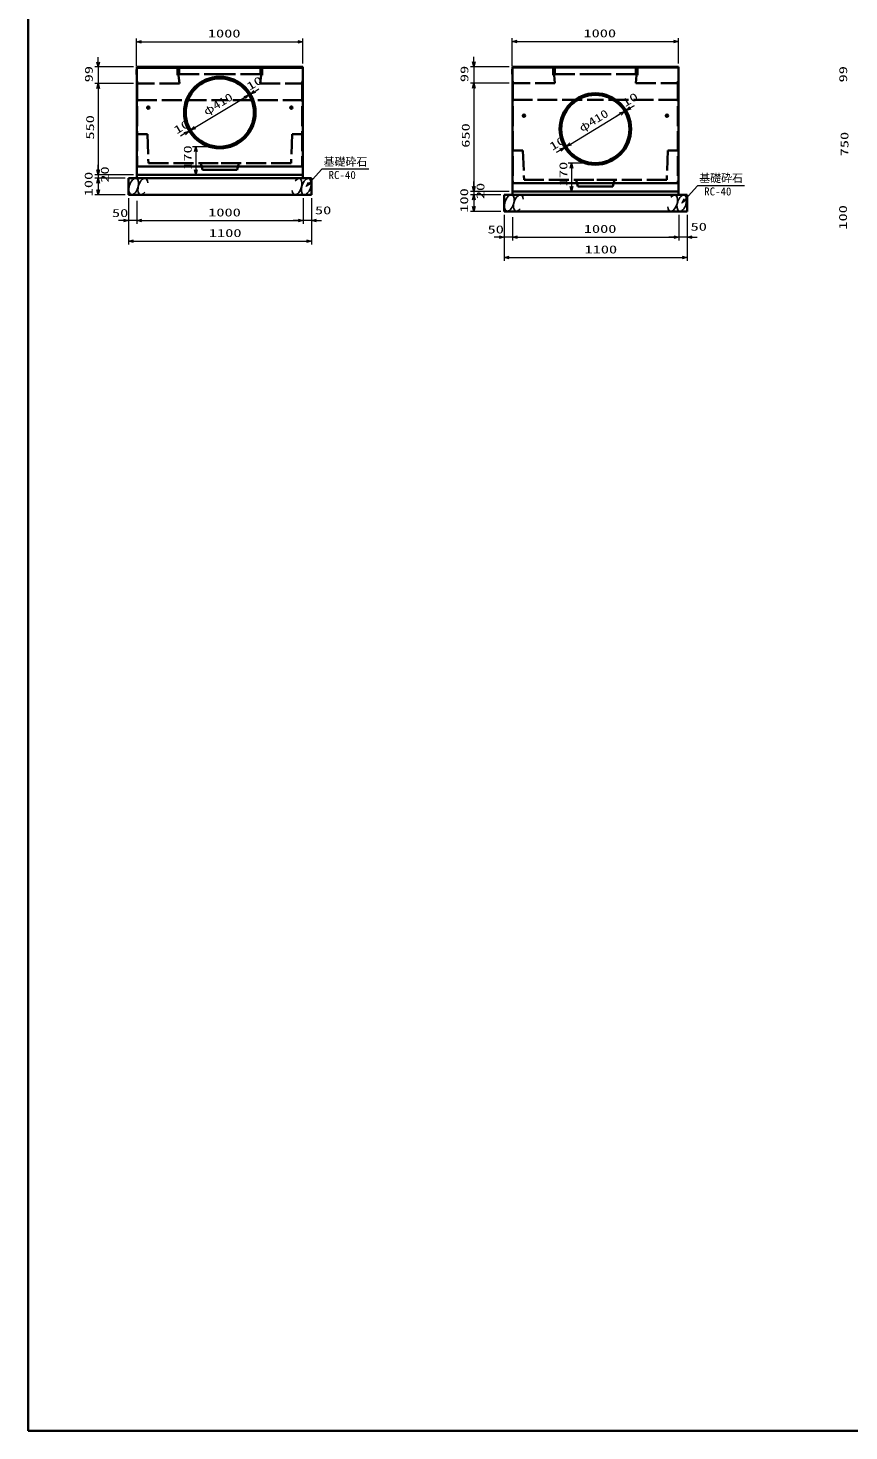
# Model space of a CAD drawing. Units: millimetres on the paper. Extents: x 15 to 1218, y 8 to 859.
# Drawn here: x 15 to 261.7, y 14.9 to 436.6 of the extents above; entities that cross this region are included whole.
import ezdxf
from ezdxf.enums import TextEntityAlignment as Align

# ---------------------------------------------------------------- set-up
doc = ezdxf.new("R2010")
doc.units = ezdxf.units.MM
doc.linetypes.add('DASHED', pattern=[7.5, 6, -1.5])
for name, color, linetype, lineweight in [('D-STR-DIM（寸法）', 7, 'Continuous', 13), ('D-STR-HTXT(基礎砕石-旗)', 7, 'Continuous', 13), ('D-STR-STRF(グリ)', 7, 'Continuous', 25), ('D-STR（構造物）', 1, 'Continuous', 35)]:
    doc.layers.add(name, color=color, linetype=linetype, lineweight=lineweight)
doc.styles.add('ＭＳ ゴシック', font='')
doc.styles.get('ＭＳ ゴシック').set_extended_font_data('MS Gothic')

# ---------------------------------------------------------------- blocks, each defined once
blk = doc.blocks.new('_Open30')
at = {"color": 7, "linetype": 'Continuous', "lineweight": 13}
for p, q in [((-1, 0.2679), (0, 0)), ((0, 0), (-1, -0.2679)), ((0, 0), (-1, 0))]:
    blk.add_line(p, q, dxfattribs=at)

msp = doc.modelspace()

# ---------------------------------------------------------------- linework, layer by layer
at = {"layer": 'D-STR-DIM（寸法）'}
for p, q in [((47.596, 425.135), (47.596, 433.508)), ((49.096, 432.508), (96.096, 432.508)), ((97.596, 425.897), (97.596, 433.508)), ((160.483, 425.194), (160.483, 433.567)), ((161.983, 432.567), (208.983, 432.567)), ((210.483, 425.956), (210.483, 433.567)), ((36.114, 426.397), (36.114, 427.897)), ((149.001, 426.456), (149.001, 427.956)), ((46.696, 424.897), (35.114, 424.897)), ((36.114, 424.897), (36.114, 419.947)), ((159.583, 424.956), (148.001, 424.956)), ((149.001, 424.956), (149.001, 420.006)), ((46.696, 419.947), (35.114, 419.947)), ((46.696, 419.947), (35.114, 419.947)), ((36.114, 418.447), (36.114, 416.947)), ((36.114, 418.447), (36.114, 393.947)), ((83.132, 417.531), (84.415, 418.307)), ((159.583, 420.006), (148.001, 420.006)), ((159.583, 420.006), (148.001, 420.006)), ((149.001, 418.506), (149.001, 417.006)), ((149.001, 418.506), (149.001, 389.006)), ((65.157, 406.673), (80.136, 415.721)), ((80.136, 415.721), (78.852, 414.946)), ((81.42, 416.497), (81.848, 416.756)), ((196.019, 412.59), (197.303, 413.366)), ((178.044, 401.732), (193.023, 410.78)), ((193.023, 410.78), (191.739, 410.005)), ((194.307, 411.556), (194.735, 411.814)), ((62.161, 404.863), (60.877, 404.087)), ((63.873, 405.897), (63.445, 405.639)), ((65.157, 406.673), (66.441, 407.448)), ((71.646, 400.947), (64.463, 400.947)), ((176.76, 400.956), (176.332, 400.697)), ((178.044, 401.732), (179.328, 402.507)), ((65.463, 399.447), (65.463, 393.947)), ((175.048, 399.922), (173.764, 399.146)), ((44.196, 392.447), (35.114, 392.447)), ((46.696, 392.447), (35.114, 392.447)), ((36.114, 393.947), (36.114, 395.447)), ((36.114, 392.447), (36.114, 391.447)), ((71.646, 392.447), (64.463, 392.447)), ((184.533, 396.006), (177.35, 396.006)), ((178.35, 394.506), (178.35, 389.006)), ((44.196, 391.447), (35.114, 391.447)), ((44.196, 391.447), (35.114, 391.447)), ((36.114, 389.947), (36.114, 388.447)), ((36.114, 389.947), (36.114, 387.947)), ((149.001, 389.006), (149.001, 390.506)), ((44.196, 386.447), (35.114, 386.447)), ((45.196, 385.447), (45.196, 377.715)), ((45.196, 385.447), (45.196, 371.528)), ((47.696, 384.7), (47.696, 377.715)), ((97.696, 385.447), (97.696, 377.715)), ((97.696, 385.447), (97.696, 377.715)), ((100.196, 385.447), (100.196, 377.715)), ((100.196, 385.447), (100.196, 371.528)), ((157.083, 387.506), (148.001, 387.506)), ((159.583, 387.506), (148.001, 387.506)), ((157.083, 386.506), (148.001, 386.506)), ((157.083, 386.506), (148.001, 386.506)), ((149.001, 387.506), (149.001, 386.506)), ((149.001, 385.006), (149.001, 383.506)), ((149.001, 385.006), (149.001, 383.006)), ((184.533, 387.506), (177.35, 387.506)), ((47.696, 383.7), (47.696, 377.715)), ((47.696, 383.7), (47.696, 377.715)), ((157.083, 381.506), (148.001, 381.506)), ((158.083, 380.506), (158.083, 372.774)), ((158.083, 380.506), (158.083, 366.586)), ((160.583, 379.759), (160.583, 372.774)), ((210.583, 380.506), (210.583, 372.774)), ((210.583, 380.506), (210.583, 372.774)), ((213.083, 380.506), (213.083, 372.774)), ((213.083, 380.506), (213.083, 366.586)), ((43.696, 378.715), (42.196, 378.715)), ((47.696, 378.715), (45.196, 378.715)), ((47.696, 378.715), (45.196, 378.715)), ((49.196, 378.715), (50.696, 378.715)), ((49.196, 378.715), (50.696, 378.715)), ((49.196, 378.715), (96.196, 378.715)), ((96.196, 378.715), (94.696, 378.715)), ((100.196, 378.715), (97.696, 378.715)), ((101.696, 378.715), (103.196, 378.715)), ((160.583, 378.759), (160.583, 372.774)), ((160.583, 378.759), (160.583, 372.774)), ((46.696, 372.528), (98.696, 372.528)), ((156.583, 373.774), (155.083, 373.774)), ((160.583, 373.774), (158.083, 373.774)), ((160.583, 373.774), (158.083, 373.774)), ((162.083, 373.774), (163.583, 373.774)), ((162.083, 373.774), (163.583, 373.774)), ((162.083, 373.774), (209.083, 373.774)), ((209.083, 373.774), (207.583, 373.774)), ((213.083, 373.774), (210.583, 373.774)), ((214.583, 373.774), (216.083, 373.774)), ((159.583, 367.586), (211.583, 367.586))]:
    msp.add_line(p, q, dxfattribs=at)
at = {"layer": 'D-STR-HTXT(基礎砕石-旗)'}
for points in [[(117.423, 394.159), (103.32, 394.159), (99.623, 390.04)], [(230.31, 389.218), (216.207, 389.218), (212.51, 385.099)]]:
    msp.add_lwpolyline(points, dxfattribs=at)
at = {"layer": 'D-STR-STRF(グリ)'}
for centre, major_axis in [((46.772, 388.971), (0.79, 2.421)), ((98.621, 388.924), (-0.79, -2.421)), ((159.659, 384.03), (0.79, 2.421)), ((211.508, 383.983), (-0.79, -2.421))]:
    msp.add_ellipse(centre, major_axis=major_axis, ratio=0.5139, dxfattribs=at)
for centre, major_axis, start_param, end_param in [((49.512, 388.971), (0.79, 2.421), 5.3575563, 10.3750652), ((95.88, 388.924), (-0.79, -2.421), 5.3575563, 10.3750652), ((162.399, 384.03), (0.79, 2.421), 5.3575563, 10.3750652), ((208.767, 383.983), (0.79, 2.421), 2.2159636, 7.2334726)]:
    msp.add_ellipse(centre, major_axis=major_axis, ratio=0.5139, start_param=start_param, end_param=end_param, dxfattribs=at)
at = {"layer": 'D-STR（構造物）', "color": 2}
for p, q in [((15.017, 858.622), (15.017, 14.909)), ((15.017, 14.909), (1218.361, 14.909))]:
    msp.add_line(p, q, dxfattribs=at)
at = {"layer": 'D-STR（構造物）'}
for p, q in [((47.596, 424.135), (47.696, 424.235)), ((47.596, 422.635), (47.596, 424.135)), ((47.596, 422.635), (47.696, 422.535)), ((47.696, 424.897), (47.696, 394.947)), ((47.696, 424.897), (72.646, 424.897)), ((47.696, 424.647), (72.646, 424.647)), ((97.596, 424.897), (72.646, 424.897)), ((97.596, 424.647), (72.646, 424.647)), ((97.596, 424.897), (97.596, 394.947)), ((160.483, 424.194), (160.583, 424.294)), ((160.483, 422.694), (160.483, 424.194)), ((160.483, 422.694), (160.583, 422.594)), ((160.583, 424.956), (160.583, 390.006)), ((160.583, 424.956), (185.533, 424.956)), ((160.583, 424.706), (185.533, 424.706)), ((210.483, 424.956), (185.533, 424.956)), ((210.483, 424.706), (185.533, 424.706)), ((210.483, 424.956), (210.483, 390.006)), ((50.696, 412.696), (51.596, 412.696)), ((51.146, 413.146), (51.146, 412.246)), ((94.596, 412.696), (93.696, 412.696)), ((94.146, 413.146), (94.146, 412.246)), ((163.583, 410.255), (164.483, 410.255)), ((164.033, 410.705), (164.033, 409.805)), ((207.483, 410.255), (206.583, 410.255)), ((207.033, 410.705), (207.033, 409.805)), ((47.696, 404.697), (47.696, 392.447)), ((97.596, 404.697), (97.596, 392.447)), ((160.583, 404.756), (160.583, 387.506)), ((210.483, 404.756), (210.483, 387.506)), ((47.696, 394.947), (72.646, 394.947)), ((47.696, 394.947), (72.646, 394.947)), ((72.646, 392.447), (47.696, 392.447)), ((47.696, 392.447), (47.696, 391.447)), ((47.696, 392.447), (97.596, 392.447)), ((97.596, 394.947), (72.646, 394.947)), ((97.596, 394.947), (72.646, 394.947)), ((72.646, 392.447), (97.596, 392.447)), ((97.596, 392.447), (97.596, 391.447)), ((45.196, 391.447), (100.196, 391.447)), ((45.196, 391.447), (45.196, 386.447)), ((45.196, 391.447), (100.196, 391.447)), ((100.196, 391.447), (100.196, 386.447)), ((160.583, 390.006), (185.533, 390.006)), ((160.583, 390.006), (185.533, 390.006)), ((210.483, 390.006), (185.533, 390.006)), ((210.483, 390.006), (185.533, 390.006)), ((45.196, 386.447), (100.196, 386.447)), ((158.083, 386.506), (213.083, 386.506)), ((158.083, 386.506), (158.083, 381.506)), ((158.083, 386.506), (213.083, 386.506)), ((185.533, 387.506), (160.583, 387.506)), ((160.583, 387.506), (160.583, 386.506)), ((160.583, 387.506), (210.483, 387.506)), ((185.533, 387.506), (210.483, 387.506)), ((210.483, 387.506), (210.483, 386.506)), ((213.083, 386.506), (213.083, 381.506)), ((158.083, 381.506), (213.083, 381.506))]:
    msp.add_line(p, q, dxfattribs=at)
at = {"layer": 'D-STR（構造物）', "linetype": 'DASHED'}
for p, q in [((59.946, 422.397), (59.946, 424.897)), ((59.946, 422.397), (60.246, 422.397)), ((60.246, 422.397), (60.246, 424.897)), ((60.246, 422.397), (60.496, 419.947)), ((60.446, 422.697), (60.446, 424.897)), ((60.446, 422.697), (72.646, 422.697)), ((84.846, 422.697), (72.646, 422.697)), ((85.046, 422.397), (84.796, 419.947)), ((84.846, 422.697), (84.846, 424.897)), ((85.046, 422.397), (85.046, 424.897)), ((85.346, 422.397), (85.046, 422.397)), ((85.346, 422.397), (85.346, 424.897)), ((172.833, 422.456), (172.833, 424.956)), ((172.833, 422.456), (173.133, 422.456)), ((173.133, 422.456), (173.133, 424.956)), ((173.133, 422.456), (173.383, 420.006)), ((173.333, 422.756), (173.333, 424.956)), ((173.333, 422.756), (185.533, 422.756)), ((197.733, 422.756), (185.533, 422.756)), ((197.933, 422.456), (197.683, 420.006)), ((197.733, 422.756), (197.733, 424.956)), ((197.933, 422.456), (197.933, 424.956)), ((198.233, 422.456), (197.933, 422.456)), ((198.233, 422.456), (198.233, 424.956)), ((47.696, 420.697), (47.856, 420.572)), ((60.496, 419.947), (47.696, 419.947)), ((47.856, 420.572), (47.856, 394.947)), ((84.796, 419.947), (97.596, 419.947)), ((97.596, 420.697), (97.436, 420.572)), ((97.436, 420.572), (97.436, 394.947)), ((160.583, 420.756), (160.743, 420.631)), ((173.383, 420.006), (160.583, 420.006)), ((160.743, 420.631), (160.743, 390.006)), ((197.683, 420.006), (210.483, 420.006)), ((210.483, 420.756), (210.323, 420.631)), ((210.323, 420.631), (210.323, 390.006)), ((47.696, 414.947), (72.646, 414.947)), ((97.596, 414.947), (72.646, 414.947)), ((160.583, 415.006), (185.533, 415.006)), ((210.483, 415.006), (185.533, 415.006)), ((47.696, 404.697), (50.878, 404.697)), ((50.878, 404.697), (51.196, 395.947)), ((94.414, 404.697), (94.096, 395.947)), ((97.596, 404.697), (94.414, 404.697)), ((160.583, 399.756), (163.765, 399.756)), ((163.765, 399.756), (164.083, 391.006)), ((207.301, 399.756), (206.983, 391.006)), ((210.483, 399.756), (207.301, 399.756)), ((51.196, 395.947), (72.646, 395.947)), ((67.396, 393.947), (66.896, 395.947)), ((72.646, 393.947), (67.396, 393.947)), ((94.096, 395.947), (72.646, 395.947)), ((72.646, 393.947), (77.896, 393.947)), ((77.896, 393.947), (78.396, 395.947)), ((164.083, 391.006), (185.533, 391.006)), ((180.283, 389.006), (179.783, 391.006)), ((185.533, 389.006), (180.283, 389.006)), ((206.983, 391.006), (185.533, 391.006)), ((185.533, 389.006), (190.783, 389.006)), ((190.783, 389.006), (191.283, 391.006))]:
    msp.add_line(p, q, dxfattribs=at)
at = {"layer": 'D-STR（構造物）'}
for centre, radius in [((51.146, 412.696), 0.35), ((51.146, 412.696), 0.3), ((94.146, 412.696), 0.35), ((94.146, 412.696), 0.3), ((164.033, 410.255), 0.35), ((164.033, 410.255), 0.3), ((207.033, 410.255), 0.35), ((207.033, 410.255), 0.3)]:
    msp.add_circle(centre, radius, dxfattribs=at)
for centre, radius, start, end in [((72.646, 411.197), 10.75, 90, 270), ((72.646, 411.197), 10.75, 270, 90), ((72.646, 411.197), 10.25, 90, 270), ((72.646, 411.197), 10.25, 270, 90), ((185.533, 406.256), 10.75, 90, 270), ((185.533, 406.256), 10.25, 90, 270), ((185.533, 406.256), 10.75, 270, 90), ((185.533, 406.256), 10.25, 270, 90)]:
    msp.add_arc(centre, radius, start, end, dxfattribs=at)

# ---------------------------------------------------------------- block references
at = {"layer": 'D-STR-DIM（寸法）', "xscale": 1.5, "yscale": 1.5}
for p, rotation in [((47.596, 432.508), 180), ((160.483, 432.567), 180), ((36.114, 424.897), 270), ((149.001, 424.956), 270), ((36.114, 419.947), 90), ((36.114, 419.947), 90), ((81.848, 416.756), 211.13567), ((149.001, 420.006), 90), ((149.001, 420.006), 90), ((81.42, 416.497), 31.13567), ((81.42, 416.497), 31.13567), ((194.307, 411.556), 31.13567), ((194.307, 411.556), 31.13567), ((194.735, 411.814), 211.13567), ((63.445, 405.639), 31.13567), ((63.873, 405.897), 211.13567), ((63.873, 405.897), 211.13567), ((65.463, 400.947), 90), ((176.332, 400.697), 31.13567), ((176.76, 400.956), 211.13567), ((176.76, 400.956), 211.13567), ((36.114, 392.447), 270), ((36.114, 392.447), 270), ((65.463, 392.447), 270), ((178.35, 396.006), 90), ((36.114, 391.447), 90), ((36.114, 391.447), 90), ((149.001, 387.506), 270), ((149.001, 387.506), 270), ((178.35, 387.506), 270), ((36.114, 386.447), 270), ((149.001, 386.506), 90), ((149.001, 386.506), 90), ((149.001, 381.506), 270), ((47.696, 378.715), 180), ((47.696, 378.715), 180), ((47.696, 378.715), 180), ((100.196, 378.715), 180), ((45.196, 372.528), 180), ((160.583, 373.774), 180), ((160.583, 373.774), 180), ((160.583, 373.774), 180), ((213.083, 373.774), 180), ((158.083, 367.586), 180)]:
    msp.add_blockref('_Open30', p, dxfattribs=dict(at, rotation=rotation))
for p in [(97.596, 432.508), (210.483, 432.567), (45.196, 378.715), (97.696, 378.715), (97.696, 378.715), (100.196, 372.528), (158.083, 373.774), (210.583, 373.774), (210.583, 373.774), (213.083, 367.586)]:
    msp.add_blockref('_Open30', p, dxfattribs=at)
at = {"layer": 'D-STR-HTXT(基礎砕石-旗)', "xscale": 1.5, "yscale": 1.5, "rotation": 228.09044}
for p in [(98.621, 388.924), (211.508, 383.983)]:
    msp.add_blockref('_Open30', p, dxfattribs=at)

# ---------------------------------------------------------------- texts
at = {"layer": 'D-STR-DIM（寸法）', "style": 'ＭＳ ゴシック', "width": 1.5}
for s, p in [('1000', (69.055, 433.045)), ('1000', (181.942, 433.104)), ('50', (40.233, 379.08)), ('1000', (69.155, 379.252)), ('50', (101.248, 379.904)), ('1100', (69.363, 373.065)), ('50', (153.12, 374.139)), ('1000', (182.042, 374.311)), ('50', (214.135, 374.963)), ('1100', (182.25, 368.124))]:
    msp.add_text(s, height=2.405, dxfattribs=at).set_placement(p, align=Align.BOTTOM_LEFT)
at = {"layer": 'D-STR-DIM（寸法）', "style": 'ＭＳ ゴシック'}
for s, rotation, width, p in [('99', 90, 1.5, (35.188, 420.283)), ('10', 31.136, 1.5, (81.956, 417.119)), ('99', 90, 1.5, (148.075, 420.342)), ('99', 90, 1.5, (261.92, 420.255)), ('φ410', 31.136, 1.3, (68.98, 409.61)), ('10', 31.136, 1.5, (194.843, 412.178)), ('550', 90, 1.5, (35.576, 403.072)), ('φ410', 31.136, 1.3, (181.867, 404.669)), ('10', 31.136, 1.5, (60.055, 403.991)), ('650', 90, 1.5, (148.464, 400.631)), ('750', 90, 1.5, (262.309, 398.044)), ('170', 90, 1.5, (64.926, 393.989)), ('10', 31.136, 1.5, (172.942, 399.05)), ('100', 90, 1.5, (35.126, 386.035)), ('20', 90, 1.5, (40.014, 390.116)), ('170', 90, 1.5, (177.813, 389.048)), ('100', 90, 1.5, (148.013, 381.094)), ('20', 90, 1.5, (152.901, 385.175)), ('100', 90, 1.5, (261.859, 376.008))]:
    msp.add_text(s, height=2.405, rotation=rotation, dxfattribs=dict(at, width=width)).set_placement(p, align=Align.BOTTOM_LEFT)
at = {"layer": 'D-STR-HTXT(基礎砕石-旗)', "style": 'ＭＳ ゴシック'}
for s, p in [('基礎砕石', (103.855, 394.493)), ('RC-40', (105.343, 390.508)), ('基礎砕石', (216.742, 389.552)), ('RC-40', (218.23, 385.567))]:
    msp.add_text(s, height=2.405, dxfattribs=at).set_placement(p, align=Align.BOTTOM_LEFT)

doc.saveas('drawing.dxf')
